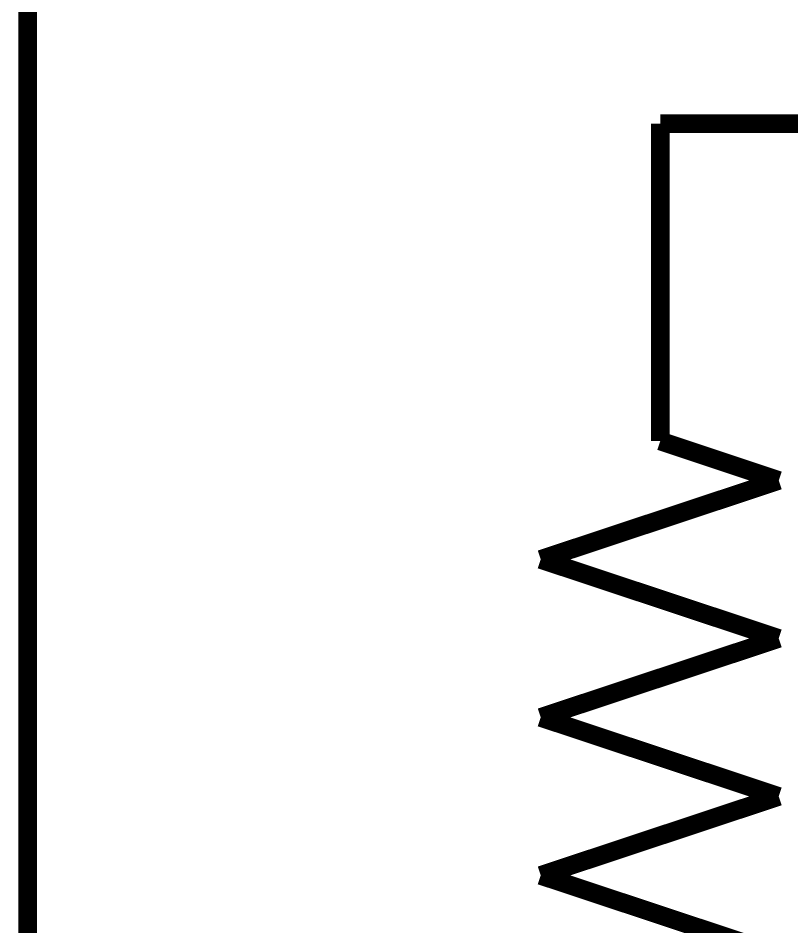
# Model space of a CAD drawing. Header units: inches. Extents: x 0 to 15, y 0 to 9.5.
# Drawn here: x 12.493 to 12.982, y 7.292 to 7.867 of the extents above; entities that cross this region are included whole.
import ezdxf

# ---------------------------------------------------------------- set-up
doc = ezdxf.new("R2010")
doc.units = ezdxf.units.IN
doc.header["$MEASUREMENT"] = 0
doc.layers.add('Sheet', color=255, linetype='Continuous')

msp = doc.modelspace()

# ---------------------------------------------------------------- linework, layer by layer
at = {"layer": 'Sheet'}
msp.add_lwpolyline([(12.49878, 8.90001, 0.0118, 0.0118, 0), (14.29816, 8.90001, 0.0118, 0.0118, 0), (14.29816, 5.49981, 0.0118, 0.0118, 0), (12.49878, 5.49981, 0.0118, 0.0118, 0), (12.49878, 8.90001, 0.0118, 0.0118, 0)], format="xyseb", close=True, dxfattribs=at)
for points in [[(12.89888, 7.59941, 0.0118, 0.0118, 0), (12.89888, 7.7999, 0.0118, 0.0118, 0)], [(12.89888, 7.7999, 0.0118, 0.0118, 0), (13.29826, 7.7999, 0.0118, 0.0118, 0)], [(12.97377, 7.57444, 0.0118, 0.0118, 0), (12.89888, 7.59941, 0.0118, 0.0118, 0)], [(12.82327, 7.52451, 0.0118, 0.0118, 0), (12.97377, 7.57444, 0.0118, 0.0118, 0)], [(12.97377, 7.47457, 0.0118, 0.0118, 0), (12.82327, 7.52451, 0.0118, 0.0118, 0)], [(12.82327, 7.42463, 0.0118, 0.0118, 0), (12.97377, 7.47457, 0.0118, 0.0118, 0)], [(12.97377, 7.37469, 0.0118, 0.0118, 0), (12.82327, 7.42463, 0.0118, 0.0118, 0)], [(12.82327, 7.32475, 0.0118, 0.0118, 0), (12.97377, 7.37469, 0.0118, 0.0118, 0)], [(12.97377, 7.27481, 0.0118, 0.0118, 0), (12.82327, 7.32475, 0.0118, 0.0118, 0)]]:
    msp.add_lwpolyline(points, format="xyseb", dxfattribs=at)

doc.saveas('drawing.dxf')
